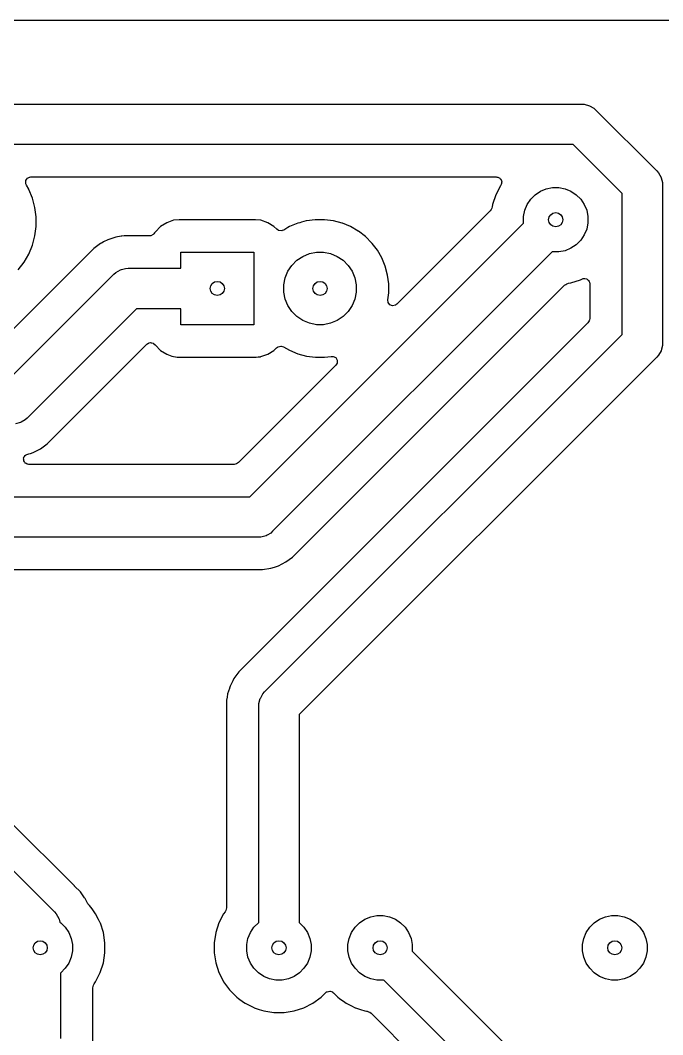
# Model space of a CAD drawing. Header units: millimetres. Extents: x 20 to 124, y -124 to -20.
# Drawn here: x 67.63 to 83.5, y -45.08 to -20 of the extents above; entities that cross this region are included whole.
import ezdxf

# ---------------------------------------------------------------- set-up
doc = ezdxf.new("R2010")
doc.units = ezdxf.units.MM
doc.layers.add('B.Cu', color=153, linetype='CONTINUOUS', true_color=0x4d7fc4)
doc.layers.add('Edge.Cuts', color=254, linetype='CONTINUOUS', true_color=0xd0d2cd)

msp = doc.modelspace()

# ---------------------------------------------------------------- linework, layer by layer
at = {"layer": 'B.Cu', "linetype": 'CONTINUOUS'}
for p, q in [((42.5752, -22.0731), (81.4994, -22.0731)), ((81.4994, -22.0731), (81.564648, -22.077377)), ((81.564648, -22.077377), (81.564663, -22.077377)), ((81.564663, -22.077377), (81.690742, -22.11116)), ((81.690742, -22.11116), (81.803781, -22.176423)), ((81.803781, -22.176423), (81.803796, -22.176438)), ((81.803796, -22.176438), (81.852953, -22.219547)), ((81.852953, -22.219547), (83.354654, -23.721247)), ((81.292294, -23.0731), (42.782307, -23.0731)), ((82.5011, -24.281906), (81.292294, -23.0731)), ((83.354654, -23.721247), (83.397769, -23.770411)), ((83.397769, -23.770411), (83.397777, -23.770419)), ((83.397777, -23.770419), (83.46304, -23.883458)), ((67.76017, -24.028789), (67.763491, -23.959001)), ((67.763006, -24.040479), (67.76017, -24.028789)), ((67.763442, -24.042277), (67.763006, -24.040479)), ((67.776557, -24.075037), (67.763442, -24.042277)), ((67.763491, -23.959001), (67.777649, -23.939117)), ((67.778732, -24.078803), (67.776557, -24.075037)), ((67.777649, -23.939117), (67.804012, -23.90209)), ((67.804012, -23.90209), (67.805293, -23.901082)), ((67.805293, -23.901082), (67.858502, -23.876785)), ((67.858502, -23.876785), (67.863425, -23.875836)), ((67.863425, -23.875836), (67.88687, -23.8736)), ((67.88687, -23.8736), (79.388, -23.8736)), ((79.388, -23.8736), (79.405047, -23.876051)), ((79.405047, -23.876051), (79.406407, -23.875993)), ((79.406407, -23.875993), (79.412237, -23.876577)), ((79.412237, -23.876577), (79.41713, -23.877788)), ((79.41713, -23.877788), (79.422937, -23.878624)), ((79.422937, -23.878624), (79.428985, -23.8804)), ((79.428985, -23.8804), (79.428895, -23.880703)), ((79.428895, -23.880703), (79.44653, -23.885071)), ((79.44653, -23.885071), (79.44818, -23.885741)), ((79.44818, -23.885741), (79.462123, -23.896817)), ((79.462123, -23.896817), (79.476981, -23.902846)), ((79.476981, -23.902846), (79.486238, -23.915974)), ((79.486238, -23.915974), (79.502888, -23.929201)), ((79.510293, -24.062626), (79.500933, -24.077661)), ((79.502888, -23.929201), (79.509731, -23.949291)), ((79.509731, -23.949291), (79.517245, -23.959948)), ((79.511302, -24.060713), (79.510293, -24.062626)), ((79.517031, -24.035261), (79.511302, -24.060713)), ((79.520246, -24.029753), (79.517031, -24.035261)), ((79.517245, -23.959948), (79.517806, -23.972999)), ((79.517806, -23.972999), (79.525415, -23.995339)), ((79.525511, -23.997596), (79.519929, -24.022389)), ((79.519929, -24.022389), (79.520246, -24.029753)), ((79.525415, -23.995339), (79.525416, -23.995362)), ((79.525416, -23.995362), (79.525511, -23.997596)), ((83.46304, -23.883458), (83.465505, -23.892657)), ((83.465505, -23.892657), (83.496823, -24.009537)), ((83.496823, -24.009537), (83.496823, -24.009552)), ((83.496823, -24.009552), (83.5011, -24.0748)), ((83.5011, -24.0748), (83.5011, -27.9768)), ((67.836294, -24.178503), (67.778732, -24.078803)), ((67.837374, -24.180241), (67.836294, -24.178503)), ((67.838163, -24.181663), (67.837374, -24.180241)), ((67.838276, -24.181937), (67.838163, -24.181663)), ((67.83828, -24.181943), (67.838276, -24.181937)), ((67.838282, -24.181948), (67.83828, -24.181943)), ((67.838284, -24.181951), (67.838282, -24.181948)), ((67.928606, -24.400007), (67.838284, -24.181951)), ((79.376761, -24.315615), (79.298908, -24.555218)), ((79.491128, -24.091158), (79.376761, -24.315615)), ((79.49113, -24.091154), (79.491128, -24.091158)), ((79.491132, -24.091151), (79.49113, -24.091154)), ((79.491133, -24.091149), (79.491132, -24.091151)), ((79.500933, -24.077661), (79.491133, -24.091149)), ((80.241592, -24.422485), (80.352485, -24.311592)), ((80.352485, -24.311592), (80.482883, -24.224463)), ((80.482883, -24.224463), (80.627772, -24.164448)), ((80.627772, -24.164448), (80.781586, -24.133852)), ((80.781586, -24.133852), (80.938414, -24.133852)), ((80.938414, -24.133852), (81.092228, -24.164448)), ((81.092228, -24.164448), (81.237117, -24.224463)), ((81.237117, -24.224463), (81.367515, -24.311592)), ((81.367515, -24.311592), (81.478408, -24.422485)), ((82.5011, -27.769693), (82.5011, -24.281906)), ((67.989693, -24.627986), (67.928606, -24.400007)), ((79.298908, -24.555218), (79.289804, -24.612699)), ((80.094448, -24.697772), (80.154463, -24.552883)), ((80.154463, -24.552883), (80.241592, -24.422485)), ((81.478408, -24.422485), (81.565537, -24.552883)), ((81.565537, -24.552883), (81.625552, -24.697772)), ((68.0205, -24.861989), (67.989693, -24.627986)), ((79.241653, -24.70916), (76.934564, -27.016248)), ((79.266018, -24.674598), (79.241653, -24.70916)), ((79.279377, -24.646419), (79.266018, -24.674598)), ((79.289804, -24.6127), (79.279377, -24.646419)), ((79.289804, -24.612699), (79.289804, -24.6127)), ((80.063852, -24.851586), (80.094448, -24.697772)), ((81.625552, -24.697772), (81.656148, -24.851586)), ((68.0205, -25.098011), (68.0205, -24.861989)), ((71.245476, -25.004211), (71.09274, -25.100181)), ((71.415743, -24.944631), (71.245476, -25.00421)), ((71.245476, -25.00421), (71.245476, -25.004211)), ((71.415746, -24.94463), (71.415743, -24.944631)), ((71.415768, -24.944627), (71.415746, -24.94463)), ((71.550032, -24.9295), (71.415768, -24.944627)), ((71.550039, -24.9295), (71.550032, -24.9295)), ((71.550046, -24.9295), (71.550039, -24.9295)), ((73.439954, -24.9295), (71.550046, -24.9295)), ((73.303594, -31.7793), (80.065615, -25.017277)), ((73.43996, -24.9295), (73.439954, -24.9295)), ((73.439966, -24.9295), (73.43996, -24.9295)), ((73.57423, -24.944627), (73.439966, -24.9295)), ((73.574252, -24.94463), (73.57423, -24.944627)), ((73.574255, -24.944631), (73.574252, -24.94463)), ((73.744522, -25.00421), (73.574255, -24.944631)), ((73.744523, -25.004211), (73.744522, -25.00421)), ((73.897261, -25.100183), (73.744523, -25.004211)), ((74.487199, -25.016297), (74.28127, -25.101595)), ((74.487222, -25.016288), (74.487199, -25.016297)), ((74.532299, -25.004211), (74.487222, -25.016288)), ((74.577003, -24.992232), (74.532299, -25.004211)), ((74.691495, -24.961554), (74.577003, -24.992232)), ((74.6915, -24.961553), (74.691495, -24.961554)), ((74.702537, -24.958596), (74.6915, -24.961553)), ((74.70254, -24.958595), (74.702537, -24.958596)), ((74.702547, -24.958594), (74.70254, -24.958595)), ((74.916796, -24.930387), (74.702547, -24.958594)), ((74.917316, -24.930316), (74.916796, -24.930387)), ((74.918039, -24.930176), (74.917316, -24.930316)), ((74.923535, -24.9295), (74.918039, -24.930176)), ((74.923537, -24.9295), (74.923535, -24.9295)), ((74.923543, -24.9295), (74.923537, -24.9295)), ((75.146457, -24.9295), (74.923543, -24.9295)), ((75.146463, -24.9295), (75.146457, -24.9295)), ((75.146654, -24.9295), (75.146463, -24.9295)), ((75.148255, -24.929735), (75.146654, -24.9295)), ((75.148259, -24.929737), (75.148255, -24.929735)), ((75.367452, -24.958594), (75.148259, -24.929737)), ((75.367457, -24.958595), (75.367452, -24.958594)), ((75.367463, -24.958596), (75.367457, -24.958595)), ((75.368472, -24.958866), (75.367463, -24.958596)), ((75.368476, -24.958867), (75.368472, -24.958866)), ((75.582787, -25.016291), (75.368476, -24.958867)), ((75.586829, -25.017966), (75.582787, -25.016291)), ((75.788722, -25.101593), (75.586829, -25.017966)), ((80.063852, -25.008414), (80.063852, -24.851586)), ((80.065615, -25.017277), (80.063852, -25.008414)), ((81.656148, -25.008414), (81.625552, -25.162228)), ((81.656148, -24.851586), (81.656148, -25.008414)), ((67.989693, -25.332014), (68.0205, -25.098011)), ((70.846037, -25.326529), (70.819059, -25.3295)), ((70.854156, -25.324719), (70.846037, -25.326529)), ((70.909329, -25.296569), (70.854156, -25.324719)), ((70.924349, -25.283283), (70.909329, -25.296569)), ((70.927121, -25.280017), (70.924349, -25.283283)), ((70.947186, -25.256378), (70.927121, -25.280017)), ((70.96518, -25.22774), (70.947186, -25.256378)), ((71.09274, -25.100181), (70.96518, -25.22774)), ((73.963304, -25.166226), (73.897261, -25.100183)), ((74.01042, -25.195722), (73.963304, -25.166226)), ((74.0188, -25.198623), (74.01042, -25.195722)), ((74.018812, -25.198627), (74.0188, -25.198623)), ((74.088601, -25.201949), (74.018812, -25.198627)), ((74.095236, -25.20034), (74.088601, -25.201949)), ((74.10379, -25.198265), (74.095236, -25.20034)), ((74.136553, -25.185148), (74.10379, -25.198265)), ((74.240601, -25.125075), (74.136553, -25.185148)), ((74.281266, -25.101598), (74.240601, -25.125075)), ((74.28127, -25.101596), (74.281266, -25.101598)), ((74.28127, -25.101595), (74.28127, -25.101596)), ((75.788726, -25.101595), (75.788722, -25.101593)), ((75.978589, -25.211212), (75.788726, -25.101595)), ((75.980486, -25.212233), (75.978589, -25.211212)), ((75.981505, -25.212845), (75.980486, -25.212233)), ((75.983751, -25.214569), (75.981505, -25.212845)), ((75.983754, -25.214571), (75.983751, -25.214569)), ((76.158603, -25.348736), (75.983754, -25.214571)), ((81.565537, -25.307117), (81.478408, -25.437515)), ((81.625552, -25.162228), (81.565537, -25.307117)), ((67.838284, -25.778049), (67.928606, -25.559993)), ((67.928606, -25.559993), (67.989693, -25.332014)), ((69.611682, -25.517715), (69.446089, -25.638024)), ((69.61171, -25.517698), (69.611682, -25.517715)), ((69.612063, -25.517521), (69.61171, -25.517698)), ((69.63051, -25.508122), (69.612063, -25.517521)), ((69.636712, -25.504962), (69.63051, -25.508122)), ((69.649569, -25.498411), (69.636712, -25.504962)), ((69.685467, -25.480121), (69.649569, -25.498411)), ((69.68547, -25.480119), (69.685467, -25.480121)), ((69.79408, -25.424778), (69.68547, -25.480119)), ((69.794156, -25.424752), (69.79408, -25.424778)), ((69.98876, -25.361523), (69.794156, -25.424752)), ((70.123554, -25.340174), (69.98876, -25.361523)), ((70.137032, -25.338039), (70.123554, -25.340174)), ((70.190944, -25.3295), (70.137032, -25.338039)), ((70.819059, -25.3295), (70.190944, -25.3295)), ((76.158612, -25.348743), (76.158603, -25.348736)), ((76.158622, -25.348751), (76.158612, -25.348743)), ((76.158629, -25.348757), (76.158622, -25.348751)), ((76.316242, -25.50637), (76.158629, -25.348757)), ((76.316248, -25.506377), (76.316242, -25.50637)), ((76.316252, -25.506383), (76.316248, -25.506377)), ((76.316258, -25.506389), (76.316252, -25.506383)), ((76.324943, -25.517709), (76.316258, -25.506389)), ((76.324946, -25.517713), (76.324943, -25.517709)), ((76.451948, -25.683226), (76.324946, -25.517713)), ((81.367515, -25.548408), (81.237117, -25.635537)), ((81.478408, -25.437515), (81.367515, -25.548408)), ((69.30133, -25.782784), (67.227488, -27.856624)), ((67.720273, -25.98245), (67.838284, -25.778049)), ((69.446084, -25.638029), (69.30133, -25.782784)), ((69.446089, -25.638024), (69.446084, -25.638029)), ((71.595, -26.13), (71.595, -25.73)), ((71.595, -25.73), (73.395, -25.73)), ((73.395, -25.73), (73.395, -27.53)), ((80.772722, -25.724384), (73.864253, -32.632853)), ((74.610743, -25.836271), (74.773744, -25.768754)), ((74.773744, -25.768754), (74.946785, -25.734334)), ((74.946785, -25.734334), (75.123215, -25.734334)), ((75.123215, -25.734334), (75.296256, -25.768754)), ((75.296256, -25.768754), (75.459257, -25.836271)), ((76.563405, -25.876274), (76.451948, -25.683226)), ((80.781586, -25.726148), (80.772722, -25.724384)), ((80.938414, -25.726148), (80.781586, -25.726148)), ((81.092228, -25.695552), (80.938414, -25.726148)), ((81.237117, -25.635537), (81.092228, -25.695552)), ((67.576592, -26.169699), (67.720273, -25.98245)), ((74.241271, -26.205743), (74.339291, -26.059046)), ((74.339291, -26.059046), (74.464046, -25.934291)), ((74.464046, -25.934291), (74.610743, -25.836271)), ((75.459257, -25.836271), (75.605954, -25.934291)), ((75.605954, -25.934291), (75.730709, -26.059046)), ((75.730709, -26.059046), (75.828729, -26.205743)), ((76.64871, -26.082219), (76.563405, -25.876274)), ((67.236194, -28.98), (69.939747, -26.276446)), ((69.939747, -26.276446), (69.988911, -26.23333)), ((69.988911, -26.23333), (69.988919, -26.233323)), ((69.988919, -26.233323), (70.101958, -26.16806)), ((70.101958, -26.16806), (70.128601, -26.16092)), ((70.128601, -26.16092), (70.228037, -26.134277)), ((70.228037, -26.134277), (70.228052, -26.134277)), ((70.228052, -26.134277), (70.2933, -26.13)), ((70.2933, -26.13), (71.595, -26.13)), ((74.173754, -26.368744), (74.241271, -26.205743)), ((75.828729, -26.205743), (75.896246, -26.368744)), ((76.706404, -26.297537), (76.64871, -26.082219)), ((76.7355, -26.518543), (76.706404, -26.297537)), ((74.139334, -26.541785), (74.173754, -26.368744)), ((74.139334, -26.718215), (74.139334, -26.541785)), ((74.357919, -33.271266), (81.078808, -26.550373)), ((75.896246, -26.368744), (75.930666, -26.541785)), ((75.930666, -26.541785), (75.930666, -26.718215)), ((76.7355, -26.741457), (76.7355, -26.518543)), ((81.078808, -26.550373), (81.107054, -26.52923)), ((81.107054, -26.52923), (81.134425, -26.514284)), ((81.134425, -26.514284), (81.174453, -26.500644)), ((81.174453, -26.500644), (81.234785, -26.49109)), ((81.234785, -26.49109), (81.474379, -26.413241)), ((81.474379, -26.413241), (81.490794, -26.404877)), ((81.490794, -26.404877), (81.504416, -26.397936)), ((81.504416, -26.397936), (81.504417, -26.397935)), ((81.504417, -26.397935), (81.537824, -26.38655)), ((81.537824, -26.38655), (81.551465, -26.383988)), ((81.551465, -26.383988), (81.569792, -26.385825)), ((81.569792, -26.385825), (81.57361, -26.384615)), ((81.57361, -26.384615), (81.582976, -26.387147)), ((81.582976, -26.387147), (81.620986, -26.390959)), ((81.620986, -26.390959), (81.633333, -26.400764)), ((81.633333, -26.400764), (81.641058, -26.402853)), ((81.641058, -26.402853), (81.654065, -26.417227)), ((81.654065, -26.417227), (81.675699, -26.434407)), ((81.675699, -26.434407), (81.675699, -26.434408)), ((81.675699, -26.434408), (81.6757, -26.434409)), ((81.6757, -26.434409), (81.675702, -26.43441)), ((81.675702, -26.43441), (81.675702, -26.434412)), ((81.675702, -26.434412), (81.677623, -26.437136)), ((81.677623, -26.437136), (81.682217, -26.448338)), ((81.682217, -26.448338), (81.687938, -26.45466)), ((81.687938, -26.45466), (81.698607, -26.4883)), ((81.698607, -26.4883), (81.69893, -26.490251)), ((81.69893, -26.490251), (81.7006, -26.510528)), ((81.7006, -26.510528), (81.7006, -27.368923)), ((74.173754, -26.891256), (74.139334, -26.718215)), ((75.930666, -26.718215), (75.896246, -26.891256)), ((76.712735, -26.914366), (76.7355, -26.741457)), ((74.241271, -27.054257), (74.173754, -26.891256)), ((74.339291, -27.200954), (74.241271, -27.054257)), ((75.828729, -27.054257), (75.730709, -27.200954)), ((75.896246, -26.891256), (75.828729, -27.054257)), ((76.719489, -26.973874), (76.712735, -26.914366)), ((76.720771, -26.977312), (76.719489, -26.973874)), ((76.720776, -26.977326), (76.720771, -26.977312)), ((76.762649, -27.033258), (76.720776, -26.977326)), ((76.828114, -27.057672), (76.762649, -27.033258)), ((76.896387, -27.042818), (76.828114, -27.057672)), ((76.906314, -27.037397), (76.896387, -27.042818)), ((76.934564, -27.016248), (76.906314, -27.037397)), ((70.500407, -27.13), (67.796853, -29.833553)), ((71.595, -27.13), (70.500407, -27.13)), ((71.595, -27.53), (71.595, -27.13)), ((74.464046, -27.325709), (74.339291, -27.200954)), ((74.610743, -27.423729), (74.464046, -27.325709)), ((75.605954, -27.325709), (75.459257, -27.423729)), ((75.730709, -27.200954), (75.605954, -27.325709)), ((73.395, -27.53), (71.595, -27.53)), ((81.656869, -27.481845), (73.028038, -36.110675)), ((74.773744, -27.491246), (74.610743, -27.423729)), ((74.946785, -27.525666), (74.773744, -27.491246)), ((75.123215, -27.525666), (74.946785, -27.525666)), ((75.296256, -27.491246), (75.123215, -27.525666)), ((75.459257, -27.423729), (75.296256, -27.491246)), ((81.688164, -27.429101), (81.656869, -27.481845)), ((81.695576, -27.40386), (81.688164, -27.429101)), ((81.7006, -27.368923), (81.695576, -27.40386)), ((73.666447, -36.604347), (82.5011, -27.769693)), ((68.290519, -30.471966), (70.751966, -28.010516)), ((70.751966, -28.010516), (70.780219, -27.989367)), ((70.780219, -27.989367), (70.784539, -27.987009)), ((70.784539, -27.987009), (70.78454, -27.987007)), ((70.78454, -27.987007), (70.790101, -27.983972)), ((70.790101, -27.983972), (70.791056, -27.985721)), ((70.791056, -27.985721), (70.801535, -27.982289)), ((70.801535, -27.982289), (70.80503, -27.979322)), ((70.80503, -27.979322), (70.814429, -27.978066)), ((70.814429, -27.978066), (70.848577, -27.966883)), ((70.848577, -27.966883), (70.865387, -27.971259)), ((70.865387, -27.971259), (70.874285, -27.970071)), ((70.874285, -27.970071), (70.908048, -27.980353)), ((70.908048, -27.980353), (70.909829, -27.981188)), ((70.909829, -27.981188), (70.912461, -27.983515)), ((70.912461, -27.983515), (70.916193, -27.984487)), ((70.916193, -27.984487), (70.916226, -27.984507)), ((70.916226, -27.984507), (70.919228, -27.986309)), ((70.919228, -27.986309), (70.917977, -27.988392)), ((70.917977, -27.988392), (70.962172, -28.027469)), ((70.962172, -28.027469), (70.965184, -28.032262)), ((70.965184, -28.032262), (71.092738, -28.159816)), ((73.958833, -28.098244), (73.98708, -28.077099)), ((73.98708, -28.077099), (74.000804, -28.069605)), ((74.000804, -28.069605), (74.069071, -28.054755)), ((74.069071, -28.054755), (74.069072, -28.054755)), ((74.069072, -28.054755), (74.077912, -28.055387)), ((74.077912, -28.055387), (74.131068, -28.071683)), ((74.131068, -28.071683), (74.281274, -28.158405)), ((83.496823, -28.042063), (83.473106, -28.130575)), ((83.5011, -27.9768), (83.496823, -28.042047)), ((83.496823, -28.042047), (83.496823, -28.042063)), ((71.092738, -28.159816), (71.245478, -28.255789)), ((71.245478, -28.255789), (71.375838, -28.301404)), ((71.375838, -28.301404), (71.375837, -28.301404)), ((71.375837, -28.301404), (71.415741, -28.315367)), ((71.415741, -28.315367), (71.415743, -28.315367)), ((71.415743, -28.315367), (71.415745, -28.315368)), ((71.415745, -28.315368), (71.41575, -28.315369)), ((71.41575, -28.315369), (71.415756, -28.315369)), ((71.415756, -28.315369), (71.41577, -28.315372)), ((71.41577, -28.315372), (71.463724, -28.320774)), ((71.463724, -28.320774), (71.506246, -28.325565)), ((71.506246, -28.325565), (71.547068, -28.330164)), ((71.547068, -28.330164), (71.549511, -28.3305)), ((71.549511, -28.3305), (73.439957, -28.3305)), ((73.439957, -28.3305), (73.44975, -28.3305)), ((73.44975, -28.3305), (73.457345, -28.32854)), ((73.457345, -28.32854), (73.507104, -28.322934)), ((73.507104, -28.322934), (73.567348, -28.316146)), ((73.567348, -28.316146), (73.570808, -28.315952)), ((73.570808, -28.315952), (73.570813, -28.315952)), ((73.570813, -28.315952), (73.573781, -28.315533)), ((73.573781, -28.315533), (73.574253, -28.315368)), ((73.574253, -28.315368), (73.574255, -28.315368)), ((73.574255, -28.315368), (73.744522, -28.255789)), ((73.744522, -28.255789), (73.897262, -28.159816)), ((73.897262, -28.159816), (73.958833, -28.098244)), ((74.281274, -28.158405), (74.487219, -28.24371)), ((74.487219, -28.24371), (74.702537, -28.301404)), ((83.354653, -28.330354), (74.52, -37.165006)), ((74.702537, -28.301404), (74.923543, -28.3305)), ((74.923543, -28.3305), (74.92355, -28.3305)), ((74.92355, -28.3305), (75.14645, -28.3305)), ((75.14645, -28.3305), (75.146457, -28.3305)), ((75.146457, -28.3305), (75.312329, -28.308662)), ((75.312329, -28.308662), (75.347605, -28.309083)), ((75.347605, -28.309083), (75.358789, -28.310827)), ((75.358789, -28.310827), (75.421991, -28.340611)), ((83.397768, -28.281189), (83.354653, -28.330354)), ((83.397777, -28.281181), (83.397768, -28.281189)), ((83.46304, -28.168142), (83.397777, -28.281181)), ((83.473106, -28.130575), (83.46304, -28.168142)), ((75.426279, -28.524533), (73.020941, -30.929873)), ((75.421991, -28.340611), (75.45906, -28.399837)), ((75.457153, -28.473193), (75.426279, -28.524533)), ((75.458222, -28.469702), (75.457153, -28.473193)), ((75.458224, -28.469701), (75.458222, -28.469702)), ((75.458228, -28.469686), (75.458224, -28.469698)), ((75.458224, -28.469698), (75.458224, -28.469701)), ((75.45906, -28.399837), (75.458228, -28.469686)), ((67.796853, -29.833553), (67.747696, -29.876661)), ((67.634642, -29.94194), (67.508563, -29.975723)), ((67.649248, -29.933507), (67.634642, -29.94194)), ((67.747681, -29.876677), (67.649248, -29.933507)), ((67.747696, -29.876661), (67.747681, -29.876677)), ((68.040981, -30.635051), (68.124911, -30.592287)), ((68.124911, -30.592287), (68.290519, -30.471966)), ((67.710439, -30.81899), (67.71613, -30.809856)), ((67.710831, -30.847193), (67.710439, -30.81899)), ((67.71613, -30.809856), (67.717423, -30.800752)), ((67.717423, -30.800752), (67.733171, -30.78251)), ((67.733171, -30.78251), (67.747391, -30.759692)), ((67.747391, -30.759692), (67.760455, -30.750907)), ((67.760455, -30.750907), (67.763082, -30.747865)), ((67.763082, -30.747865), (67.766468, -30.746863)), ((67.766468, -30.746863), (67.775278, -30.74094)), ((67.775278, -30.74094), (67.775715, -30.740725)), ((67.775715, -30.740725), (67.791989, -30.734129)), ((67.791989, -30.734129), (67.8365, -30.719667)), ((67.8365, -30.719667), (67.877048, -30.706493)), ((67.877048, -30.706493), (67.942513, -30.685222)), ((67.942513, -30.685222), (67.942519, -30.68522)), ((67.942519, -30.68522), (67.959641, -30.676496)), ((67.959641, -30.676496), (68.040981, -30.635051)), ((67.707605, -30.869929), (67.710831, -30.847193)), ((67.711259, -30.877892), (67.707605, -30.869929)), ((67.711412, -30.888853), (67.711259, -30.877892)), ((67.727277, -30.9128), (67.711412, -30.888853)), ((67.736745, -30.933432), (67.727277, -30.9128)), ((67.744039, -30.938101), (67.736745, -30.933432)), ((67.750001, -30.947099), (67.744039, -30.938101)), ((67.775896, -30.958492), (67.750001, -30.947099)), ((67.795592, -30.971099), (67.775896, -30.958492)), ((67.80499, -30.97384), (67.795592, -30.971099)), ((67.813563, -30.975064), (67.80499, -30.97384)), ((67.813955, -30.975237), (67.813563, -30.975064)), ((67.816077, -30.975512), (67.813955, -30.975237)), ((67.816088, -30.975425), (67.816077, -30.975512)), ((67.839709, -30.9788), (67.816088, -30.975425)), ((72.910172, -30.9788), (67.839709, -30.9788)), ((72.969602, -30.96363), (72.910172, -30.9788)), ((72.99269, -30.951022), (72.969602, -30.96363)), ((73.020941, -30.929873), (72.99269, -30.951022)), ((64.9343, -31.7793), (73.303594, -31.7793)), ((73.5107, -32.7793), (65.141407, -32.7793)), ((73.575948, -32.775023), (73.5107, -32.7793)), ((73.575963, -32.775023), (73.575948, -32.775023)), ((73.702042, -32.74124), (73.575963, -32.775023)), ((73.729098, -32.725619), (73.702042, -32.74124)), ((73.815081, -32.675977), (73.729098, -32.725619)), ((73.815096, -32.675961), (73.815081, -32.675977)), ((73.864253, -32.632853), (73.815096, -32.675961)), ((74.192311, -33.391587), (74.357919, -33.271266)), ((65.534828, -33.5798), (73.613051, -33.5798)), ((73.613051, -33.5798), (73.613052, -33.5798)), ((73.613052, -33.5798), (73.815235, -33.547777)), ((73.815235, -33.547777), (73.912576, -33.516148)), ((73.912576, -33.516148), (74.009919, -33.48452)), ((74.009919, -33.48452), (74.101114, -33.438053)), ((74.101114, -33.438053), (74.192311, -33.391587)), ((73.028036, -36.110678), (73.00667, -36.140086)), ((73.028038, -36.110676), (73.028036, -36.110678)), ((73.028038, -36.110675), (73.028038, -36.110676)), ((72.88005, -36.330581), (72.814781, -36.458676)), ((72.881372, -36.327985), (72.88005, -36.330581)), ((72.881379, -36.327971), (72.881372, -36.327985)), ((72.907711, -36.276291), (72.881379, -36.327971)), ((72.907716, -36.276283), (72.907711, -36.276291)), ((73.00667, -36.140086), (72.907716, -36.276283)), ((72.795257, -36.518764), (72.751522, -36.653363)), ((72.795259, -36.518758), (72.795257, -36.518764)), ((72.797362, -36.512288), (72.795259, -36.518758)), ((72.814781, -36.458676), (72.797362, -36.512288)), ((73.623338, -36.653503), (73.666447, -36.604347)), ((72.726456, -36.811634), (72.7195, -36.85555)), ((72.7195, -36.85555), (72.7195, -41.938931)), ((72.739384, -36.730006), (72.726456, -36.811632)), ((72.726456, -36.811632), (72.726456, -36.811634)), ((72.739385, -36.729994), (72.739384, -36.730006)), ((72.739386, -36.729995), (72.739385, -36.729994)), ((72.751522, -36.653365), (72.739386, -36.729995)), ((72.751522, -36.653363), (72.751522, -36.653365)), ((73.524277, -36.892637), (73.55806, -36.766558)), ((73.55806, -36.766558), (73.568516, -36.748448)), ((73.568516, -36.748448), (73.623323, -36.653519)), ((73.623323, -36.653519), (73.623338, -36.653503)), ((73.52, -36.9579), (73.524277, -36.892652)), ((73.52, -42.30657), (73.52, -36.9579)), ((73.524277, -36.892652), (73.524277, -36.892637)), ((74.52, -37.165006), (74.52, -42.30657)), ((68.964092, -41.400308), (67.363921, -39.800136)), ((66.870253, -40.438547), (68.473554, -42.041847)), ((68.964107, -41.400322), (68.964092, -41.400308)), ((68.967218, -41.403433), (68.964107, -41.400322)), ((68.967219, -41.403434), (68.967218, -41.403433)), ((69.111966, -41.548181), (68.967219, -41.403434)), ((69.215649, -41.69089), (69.111966, -41.548181)), ((69.232287, -41.71379), (69.215649, -41.69089)), ((69.287756, -41.822654), (69.232287, -41.71379)), ((69.299164, -41.840921), (69.287756, -41.822654)), ((69.308514, -41.853344), (69.299164, -41.840921)), ((69.310119, -41.855192), (69.308514, -41.853344)), ((69.310318, -41.855684), (69.310119, -41.855192)), ((69.314793, -41.861344), (69.310318, -41.855684)), ((69.340794, -41.887345), (69.314793, -41.861344)), ((68.473554, -42.041847), (68.516669, -42.091011)), ((68.516669, -42.091011), (68.516677, -42.091019)), ((68.516677, -42.091019), (68.58194, -42.204058)), ((69.340798, -41.88735), (69.340794, -41.887345)), ((69.40098, -41.970184), (69.340798, -41.88735)), ((69.48887, -42.091155), (69.40098, -41.970184)), ((69.561747, -42.234184), (69.48887, -42.091155)), ((72.651132, -42.091151), (72.53676, -42.315616)), ((72.651134, -42.091147), (72.651132, -42.091151)), ((72.687031, -42.041739), (72.651134, -42.091147)), ((72.705689, -42.003792), (72.687031, -42.041739)), ((72.714476, -41.973869), (72.705689, -42.003792)), ((72.7195, -41.938934), (72.714476, -41.973869)), ((72.7195, -41.938931), (72.719499, -41.938933)), ((72.719499, -41.938933), (72.7195, -41.938934)), ((68.58194, -42.204058), (68.585739, -42.218235)), ((68.585739, -42.218235), (68.607098, -42.29795)), ((68.607098, -42.29795), (68.627515, -42.311592)), ((68.627515, -42.311592), (68.738408, -42.422485)), ((69.575557, -42.261287), (69.561747, -42.234183)), ((69.561747, -42.234183), (69.561747, -42.234184)), ((69.599956, -42.309173), (69.575557, -42.261287)), ((69.600689, -42.310425), (69.599956, -42.309173)), ((69.600999, -42.31122), (69.600689, -42.310425)), ((69.603239, -42.315616), (69.600999, -42.31122)), ((69.603239, -42.315618), (69.603239, -42.315616)), ((69.603241, -42.315621), (69.603239, -42.315618)), ((69.605851, -42.323654), (69.603241, -42.315621)), ((69.605853, -42.323659), (69.605851, -42.323654)), ((69.681089, -42.55521), (69.605853, -42.323659)), ((72.536759, -42.315619), (72.45891, -42.555209)), ((72.53676, -42.315616), (72.536759, -42.315618)), ((72.536759, -42.315618), (72.536759, -42.315619)), ((73.401592, -42.422485), (73.512485, -42.311592)), ((73.512485, -42.311592), (73.52, -42.30657)), ((74.52, -42.30657), (74.527515, -42.311592)), ((74.527515, -42.311592), (74.638408, -42.422485)), ((75.901592, -42.422485), (76.012485, -42.311592)), ((76.012485, -42.311592), (76.142883, -42.224463)), ((76.142883, -42.224463), (76.287772, -42.164448)), ((76.287772, -42.164448), (76.441586, -42.133852)), ((76.441586, -42.133852), (76.598414, -42.133852)), ((76.598414, -42.133852), (76.752228, -42.164448)), ((76.752228, -42.164448), (76.897117, -42.224463)), ((76.897117, -42.224463), (77.027515, -42.311592)), ((77.027515, -42.311592), (77.138408, -42.422485)), ((81.701592, -42.422485), (81.812485, -42.311592)), ((81.812485, -42.311592), (81.942883, -42.224463)), ((81.942883, -42.224463), (82.087772, -42.164448)), ((82.087772, -42.164448), (82.241586, -42.133852)), ((82.241586, -42.133852), (82.398414, -42.133852)), ((82.398414, -42.133852), (82.552228, -42.164448)), ((82.552228, -42.164448), (82.697117, -42.224463)), ((82.697117, -42.224463), (82.827515, -42.311592)), ((82.827515, -42.311592), (82.938408, -42.422485)), ((68.738408, -42.422485), (68.825537, -42.552883)), ((68.825537, -42.552883), (68.885552, -42.697772)), ((69.681089, -42.555211), (69.681089, -42.55521)), ((69.68109, -42.555215), (69.681089, -42.555211)), ((69.7205, -42.804038), (69.68109, -42.555215)), ((72.45891, -42.555212), (72.4195, -42.804038)), ((72.45891, -42.555209), (72.45891, -42.555212)), ((73.254448, -42.697772), (73.314463, -42.552883)), ((73.314463, -42.552883), (73.401592, -42.422485)), ((74.638408, -42.422485), (74.725537, -42.552883)), ((74.725537, -42.552883), (74.785552, -42.697772)), ((75.754448, -42.697772), (75.814463, -42.552883)), ((75.814463, -42.552883), (75.901592, -42.422485)), ((77.138408, -42.422485), (77.225537, -42.552883)), ((77.225537, -42.552883), (77.285552, -42.697772)), ((81.554448, -42.697772), (81.614463, -42.552883)), ((81.614463, -42.552883), (81.701592, -42.422485)), ((82.938408, -42.422485), (83.025537, -42.552883)), ((83.025537, -42.552883), (83.085552, -42.697772)), ((68.885552, -42.697772), (68.916148, -42.851586)), ((68.916148, -42.851586), (68.916148, -43.008414)), ((69.7205, -43.055962), (69.7205, -42.804038)), ((72.4195, -42.804038), (72.4195, -43.05596)), ((73.223852, -42.851586), (73.254448, -42.697772)), ((73.223852, -43.008414), (73.223852, -42.851586)), ((74.785552, -42.697772), (74.816148, -42.851586)), ((74.816148, -42.851586), (74.816148, -43.008414)), ((75.723852, -42.851586), (75.754448, -42.697772)), ((75.723852, -43.008414), (75.723852, -42.851586)), ((77.285552, -42.697772), (77.316148, -42.851586)), ((77.316148, -42.851586), (77.316148, -43.008414)), ((81.523852, -42.851586), (81.554448, -42.697772)), ((81.523852, -43.008414), (81.523852, -42.851586)), ((83.085552, -42.697772), (83.116148, -42.851586)), ((83.116148, -42.851586), (83.116148, -43.008414)), ((68.916148, -43.008414), (68.885552, -43.162228)), ((69.68109, -43.304785), (69.7205, -43.055962)), ((72.4195, -43.05596), (72.45891, -43.304786)), ((73.254448, -43.162228), (73.223852, -43.008414)), ((74.816148, -43.008414), (74.785552, -43.162228)), ((75.754448, -43.162228), (75.723852, -43.008414)), ((77.316148, -43.008414), (77.314384, -43.017278)), ((77.314384, -43.017278), (79.823553, -45.526447)), ((81.554448, -43.162228), (81.523852, -43.008414)), ((83.116148, -43.008414), (83.085552, -43.162228)), ((68.825537, -43.307117), (68.738408, -43.437515)), ((68.885552, -43.162228), (68.825537, -43.307117)), ((69.603241, -43.544379), (69.68109, -43.304785)), ((72.45891, -43.304786), (72.45891, -43.304789)), ((72.45891, -43.304789), (72.536759, -43.544381)), ((73.314463, -43.307117), (73.254448, -43.162228)), ((73.401592, -43.437515), (73.314463, -43.307117)), ((74.725537, -43.307117), (74.638408, -43.437515)), ((74.785552, -43.162228), (74.725537, -43.307117)), ((75.814463, -43.307117), (75.754448, -43.162228)), ((75.901592, -43.437515), (75.814463, -43.307117)), ((81.614463, -43.307117), (81.554448, -43.162228)), ((81.701592, -43.437515), (81.614463, -43.307117)), ((83.025537, -43.307117), (82.938408, -43.437515)), ((83.085552, -43.162228), (83.025537, -43.307117)), ((68.627515, -43.548408), (68.62, -43.553429)), ((68.62, -43.553429), (68.62, -45.1761)), ((68.738408, -43.437515), (68.627515, -43.548408)), ((69.48887, -43.768845), (69.603241, -43.544379)), ((72.536759, -43.544381), (72.536762, -43.544388)), ((72.536762, -43.544388), (72.590218, -43.649298)), ((73.512485, -43.548408), (73.401592, -43.437515)), ((73.642883, -43.635537), (73.512485, -43.548408)), ((73.787772, -43.695552), (73.642883, -43.635537)), ((74.397117, -43.635537), (74.252228, -43.695552)), ((74.527515, -43.548408), (74.397117, -43.635537)), ((74.638408, -43.437515), (74.527515, -43.548408)), ((76.012485, -43.548408), (75.901592, -43.437515)), ((76.142883, -43.635537), (76.012485, -43.548408)), ((76.287772, -43.695552), (76.142883, -43.635537)), ((81.812485, -43.548408), (81.701592, -43.437515)), ((81.942883, -43.635537), (81.812485, -43.548408)), ((82.087772, -43.695552), (81.942883, -43.635537)), ((82.697117, -43.635537), (82.552228, -43.695552)), ((82.827515, -43.548408), (82.697117, -43.635537)), ((82.938408, -43.437515), (82.827515, -43.548408)), ((69.4205, -43.921066), (69.425522, -43.886133)), ((69.425522, -43.886133), (69.43431, -43.856203)), ((69.43431, -43.856203), (69.452967, -43.818258)), ((69.452967, -43.818258), (69.48887, -43.768845)), ((72.590218, -43.649298), (72.590219, -43.6493)), ((72.590219, -43.6493), (72.642046, -43.751017)), ((72.642046, -43.751017), (72.644898, -43.756615)), ((72.644898, -43.756615), (72.651132, -43.768848)), ((72.651132, -43.768848), (72.799201, -43.972649)), ((73.941586, -43.726148), (73.787772, -43.695552)), ((74.098414, -43.726148), (73.941586, -43.726148)), ((74.252228, -43.695552), (74.098414, -43.726148)), ((76.441586, -43.726148), (76.287772, -43.695552)), ((76.598414, -43.726148), (76.441586, -43.726148)), ((76.607278, -43.724384), (76.598414, -43.726148)), ((78.97, -46.087106), (76.607278, -43.724384)), ((82.241586, -43.726148), (82.087772, -43.695552)), ((82.398414, -43.726148), (82.241586, -43.726148)), ((82.552228, -43.695552), (82.398414, -43.726148)), ((69.4205, -45.278453), (69.4205, -43.921066)), ((72.799201, -43.972649), (72.799205, -43.972654)), ((72.799205, -43.972654), (72.79921, -43.97266)), ((72.79921, -43.97266), (72.977338, -44.150788)), ((75.062656, -44.150793), (75.169717, -44.043731)), ((75.169717, -44.043731), (75.197964, -44.022586)), ((75.197964, -44.022586), (75.211688, -44.015092)), ((75.211688, -44.015092), (75.213136, -44.014778)), ((75.213136, -44.014778), (75.279946, -44.000241)), ((75.279946, -44.000241), (75.281756, -44.00037)), ((75.281756, -44.00037), (75.339953, -44.019736)), ((75.339953, -44.019736), (75.346471, -44.023925)), ((75.346471, -44.023925), (75.367101, -44.04055)), ((75.367101, -44.04055), (75.477345, -44.150794)), ((72.977338, -44.150788), (72.977341, -44.15079)), ((72.977341, -44.15079), (72.977345, -44.150794)), ((72.977345, -44.150794), (72.97735, -44.150798)), ((72.97735, -44.150798), (73.017113, -44.179687)), ((73.017113, -44.179687), (73.145022, -44.272618)), ((73.145022, -44.272618), (73.145023, -44.272619)), ((73.145023, -44.272619), (73.18115, -44.298867)), ((73.18115, -44.298867), (73.181152, -44.298868)), ((73.181152, -44.298868), (73.181155, -44.29887)), ((73.181155, -44.29887), (73.316634, -44.3679)), ((73.316634, -44.3679), (73.399171, -44.409955)), ((74.634379, -44.413241), (74.858845, -44.29887)), ((74.858845, -44.29887), (75.062656, -44.150793)), ((75.477345, -44.150794), (75.47735, -44.150798)), ((75.47735, -44.150798), (75.517113, -44.179687)), ((75.517113, -44.179687), (75.645022, -44.272618)), ((75.645022, -44.272618), (75.645023, -44.272619)), ((75.645023, -44.272619), (75.68115, -44.298867)), ((75.68115, -44.298867), (75.681152, -44.298868)), ((75.681152, -44.298868), (75.681155, -44.29887)), ((75.681155, -44.29887), (75.816634, -44.3679)), ((75.816634, -44.3679), (75.905616, -44.413239)), ((73.399171, -44.409955), (73.399173, -44.409956)), ((73.399173, -44.409956), (73.406488, -44.413684)), ((73.406488, -44.413684), (73.410243, -44.414743)), ((73.410243, -44.414743), (73.534049, -44.45497)), ((73.534049, -44.45497), (73.645215, -44.49109)), ((73.645215, -44.49109), (73.894038, -44.5305)), ((73.894038, -44.5305), (73.894039, -44.5305)), ((73.894039, -44.5305), (74.145961, -44.5305)), ((74.145961, -44.5305), (74.145962, -44.5305)), ((74.145962, -44.5305), (74.394785, -44.49109)), ((74.394785, -44.49109), (74.634379, -44.413241)), ((75.905616, -44.413239), (75.906491, -44.413685)), ((75.906491, -44.413685), (75.91024, -44.414742)), ((75.91024, -44.414742), (76.034049, -44.45497)), ((76.034049, -44.45497), (76.145214, -44.49109)), ((76.145214, -44.49109), (76.184439, -44.497302)), ((76.184439, -44.497302), (76.202703, -44.500194)), ((76.202703, -44.500194), (76.236414, -44.510619)), ((76.236414, -44.510619), (76.264596, -44.523979)), ((76.264596, -44.523979), (76.29916, -44.548345)), ((76.29916, -44.548345), (78.120573, -46.369758))]:
    msp.add_line(p, q, dxfattribs=at)
at = {"layer": 'B.Cu'}
for centre in [(80.86, -24.93), (80.86, -24.93), (72.495, -26.63), (72.495, -26.63), (75.035, -26.63), (75.035, -26.63), (68.12, -42.93), (68.12, -42.93), (74.02, -42.93), (74.02, -42.93), (76.52, -42.93), (76.52, -42.93), (82.32, -42.93), (82.32, -42.93)]:
    msp.add_circle(centre, 0.175, dxfattribs=at)
at = {"layer": 'Edge.Cuts', "linetype": 'CONTINUOUS'}
msp.add_line((20, -20), (124, -20), dxfattribs=at)

doc.saveas('drawing.dxf')
